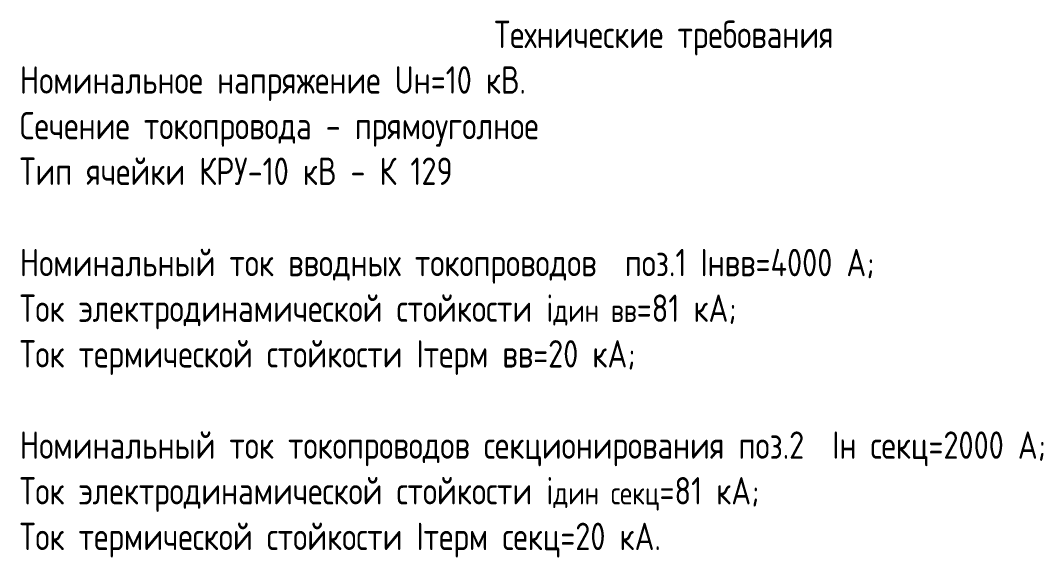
# Model space of a CAD drawing. Extents: x 16310088 to 16425637, y -218501 to -177893.
# Drawn here: x 16412644 to 16421990, y -205597 to -200693 of the extents above; entities that cross this region are included whole.
import ezdxf

# ---------------------------------------------------------------- set-up
doc = ezdxf.new("R2010")
doc.units = 0
doc.layers.get('0').update_dxf_attribs({"color": 250})
doc.styles.add('ГОСТ 2.304', font='CS_Gost2304.shx')

msp = doc.modelspace()

# ---------------------------------------------------------------- texts
at = {"lineweight": 25, "insert": (16412637.5, -200695.1), "char_height": 250, "width": 12696.15, "attachment_point": 1, "style": 'ГОСТ 2.304'}
msp.add_mtext('\\pi4335.57486;Технические требования\\P\\pi0;Номинальное напряжение Uн=10 кВ.{\\H1.85599x; }\\PСечение токопровода - прямоуголное{\\H1.59978x; }\\PТип ячейки КРУ-10 кВ - К 129{\\H1.75617x; }\\P{\\H1.64905x; }\\PНоминальный ток вводных токопроводов  поз.1 Iнвв=4000 А;{\\H1.64805x; }\\PТок электродинамической стойкости i{\\H0.84x;дин вв\\H1.1905x;=81 кА;\\H1.67553x; \\H0.59683x;\\PТок термической стойкости Iтерм вв=20 кА;\\H1.71278x; \\H0.58385x;\\P\\H1.66351x; }\\PНоминальный ток токопроводов секционирования поз.2  Iн секц=2000 А;{\\H1.68961x; }\\PТок электродинамической стойкости i{\\H0.84x;дин секц}=81 кА;{\\H1.70231x; }\\PТок термической стойкости Iтерм секц=20 кА.{\\H1.70387x; }', dxfattribs=at)

doc.saveas('drawing.dxf')
